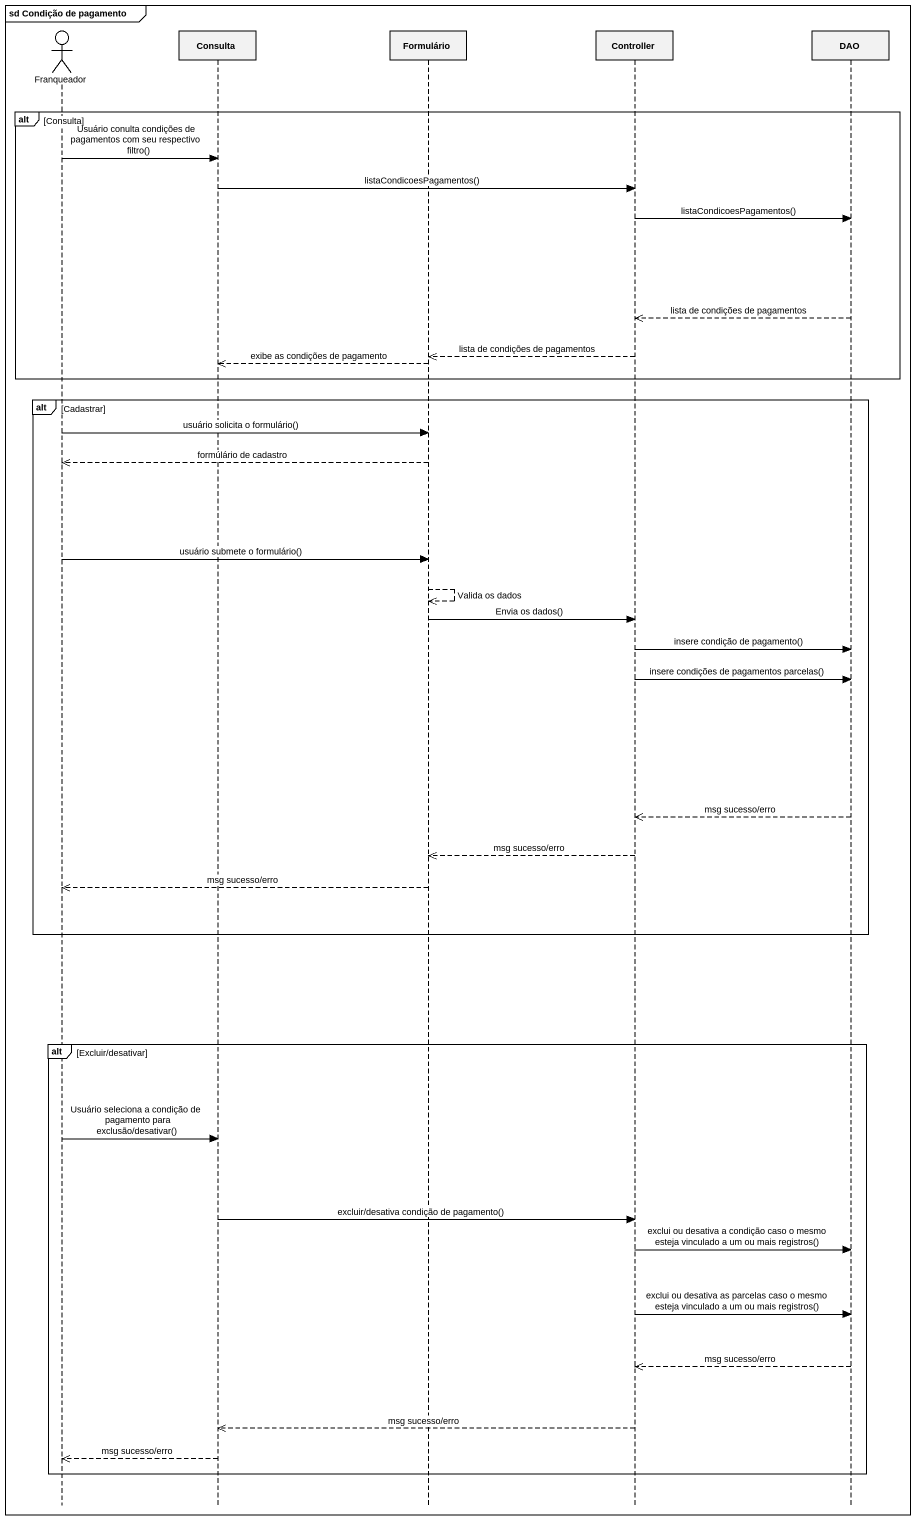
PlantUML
@startuml
mainframe sd Condição de pagamento
hide footbox
actor Franqueador
participant Consulta
participant Formulário
participant Controller
participant DAO

alt Consulta
  Franqueador -> Consulta : Usuário conulta condições de pagamentos com seu respectivo filtro()
  Consulta -> Controller : listaCondicoesPagamentos()
  Controller -> DAO : listaCondicoesPagamentos()
  DAO -->> Controller : lista de condições de pagamentos
  Controller -->> Formulário : lista de condições de pagamentos
  Formulário -->> Consulta : exibe as condições de pagamento
end
alt Cadastrar
  Franqueador -> Formulário : usuário solicita o formulário()
  Formulário -->> Franqueador : formúlário de cadastro
  Franqueador -> Formulário : usuário submete o formulário()
  Formulário -->> Formulário : Valida os dados
  Formulário -> Controller : Envia os dados()
  Controller -> DAO : insere condição de pagamento()
  Controller -> DAO : insere condições de pagamentos parcelas()
  DAO -->> Controller : msg sucesso/erro
  Controller -->> Formulário : msg sucesso/erro
  Formulário -->> Franqueador : msg sucesso/erro
end
alt Excluir/desativar
  Franqueador -> Consulta : Usuário seleciona a condição de pagamento para exclusão/desativar()
  Consulta -> Controller : excluir/desativa condição de pagamento()
  Controller -> DAO : exclui ou desativa a condição caso o mesmo esteja vinculado a um ou mais registros()
  Controller -> DAO : exclui ou desativa as parcelas caso o mesmo esteja vinculado a um ou mais registros()
  DAO -->> Controller : msg sucesso/erro
  Controller -->> Consulta : msg sucesso/erro
  Consulta -->> Franqueador : msg sucesso/erro
end
@enduml
